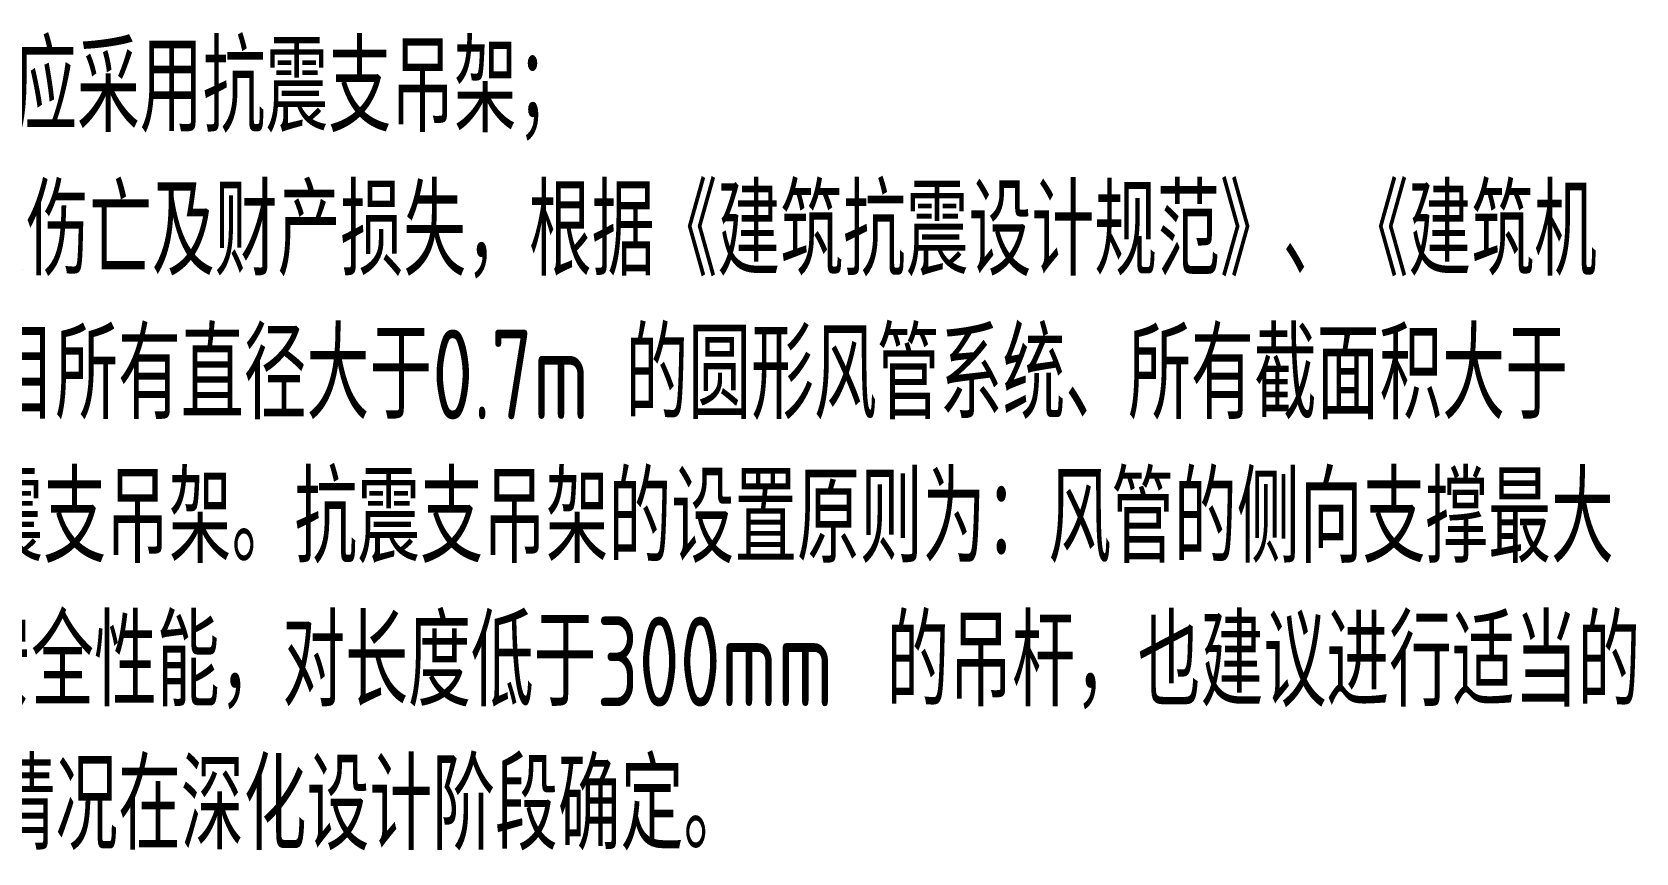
# Model space of a CAD drawing. Extents: x 1247970 to 1725648, y 860327 to 1277876.
# Drawn here: x 1326936 to 1334978, y 1207128 to 1211244 of the extents above; entities that cross this region are included whole.
import ezdxf

# ---------------------------------------------------------------- set-up
doc = ezdxf.new("R2010")
doc.units = 0
doc.header["$LTSCALE"] = 1000
doc.header["$MEASUREMENT"] = 0
doc.layers.add('TK', color=4, linetype='Continuous')
doc.styles.add('_HZTXT', font='tssdeng.shx', dxfattribs={"width": 0.7, "bigfont": 'hztxt.shx'})

msp = doc.modelspace()

# ---------------------------------------------------------------- texts
at = {"layer": 'TK', "style": '_HZTXT', "width": 0.7}
for s, p in [('的空调机组、风机等设备采用吊装安装时应采用抗震支吊架；', (1321176.3, 1210742.5)), ('、为防止地震时风管系统及空调管道系统失效及跌落造成人员伤亡及财产损失，根据《建筑抗震设计规范》、《建筑机', (1318401.9, 1210022.5)), ('电工程抗震设计规范》，应对机电管线系统进行抗震加固。本项目所有直径大于', (1317917.3, 1209302.5)), ('的圆形风管系统、所有截面积大于', (1329911.5, 1209302.5)), ('0.7m', (1328942.3, 1209302.5)), ('的空调水管都应设置抗震支吊架。抗震支吊架的设置原则为：风管的侧向支撑最大', (1323526.7, 1208582.5)), ('，（为保证抗震系统的整体安全性能，对长度低于', (1322836.1, 1207862.5)), ('的吊杆，也建议进行适当的', (1331220, 1207862.5)), ('300mm', (1329766.1, 1207862.5)), ('补强），具体深化设计由专业公司完成，最终间距根据现场实际情况在深化设计阶段确定。', (1317917.3, 1207142.5))]:
    msp.add_text(s, height=450, dxfattribs=at).set_placement(p)

doc.saveas('drawing.dxf')
